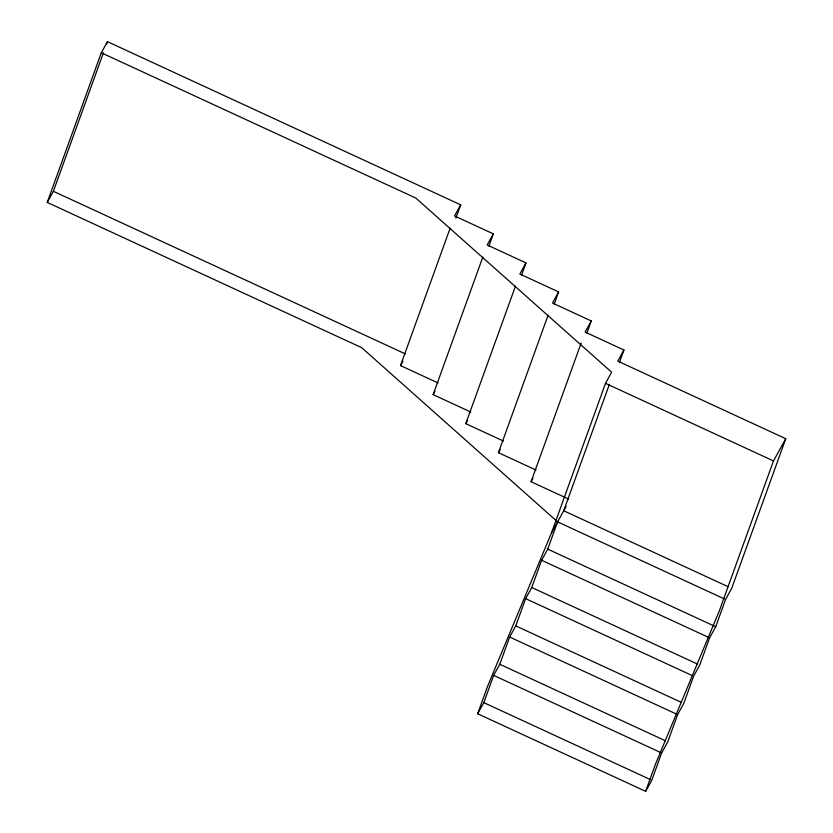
<?xml version="1.0" encoding="UTF-8"?>
<svg xmlns="http://www.w3.org/2000/svg" width="833" height="833" viewBox="0 0 833 833"><rect width="100%" height="100%" fill="white"/><g stroke="black" fill="none" stroke-linecap="round" stroke-linejoin="round"><path stroke-width="1.25" d="M724.387 598.927L557.589 521.875L361.709 347.684L47.242 202.419L101.293 52.771L107.436 41.65L460.691 204.835L455.849 218.215M47.242 202.419L53.374 191.298L103.479 52.604M106.551 44.087L107.436 41.65M438.106 382.972L400.496 365.593L450.153 228.117M470.749 412.002L433.139 394.634L482.796 257.147M488.94 246.027L493.334 233.865L454.547 215.945L460.691 204.835M503.392 441.032L465.782 423.664L515.45 286.177M521.583 275.067L525.977 262.895L487.201 244.985L493.334 233.865M536.035 470.062L498.436 452.694L548.093 315.207M554.226 304.097L558.62 291.925L519.844 274.015L525.977 262.895M568.689 499.102L531.079 481.724L581.174 343.029M586.869 333.127L591.274 320.955L552.487 303.045L558.62 291.925M591.274 320.955L585.13 332.075L623.917 349.995L617.774 361.106L785.758 438.71L731.707 588.358L725.564 599.468L715.724 626.728L709.581 637.849L699.741 665.109L693.597 676.219L683.758 703.479L677.614 714.599L667.774 741.859L661.631 752.97L651.791 780.229L645.648 791.35L477.673 713.756L487.513 686.496L551.446 532.995L605.508 383.347L611.641 372.226L415.771 198.035L101.293 52.771M477.673 713.756L483.806 702.635L493.657 675.376L499.79 664.265L509.64 637.006L515.773 625.885L525.623 598.625L531.756 587.504L541.606 560.255L547.739 549.134L557.589 521.875M609.423 384.221L563.722 510.754L728.177 586.724M619.523 362.157L623.917 349.995M645.648 791.35L655.498 764.09L719.431 610.589L773.482 460.941L785.758 438.71M400.496 365.593L402.953 361.147M433.139 394.634L434.982 391.291M465.782 423.664L467.625 420.332M498.436 452.694L500.269 449.362M531.079 481.724L532.922 478.392M551.446 532.995L566.18 506.308M605.508 383.347L773.482 460.941M53.374 191.298L405.452 353.931M547.739 549.134L715.724 626.728M541.606 560.255L709.581 637.849M531.756 587.504L697.388 664.026M525.623 598.625L692.431 675.678M515.773 625.885L681.404 702.396M509.64 637.006L677.614 714.599M499.79 664.265L665.421 740.776M493.657 675.376L661.631 752.97M483.806 702.635L650.615 779.688"/></g></svg>
